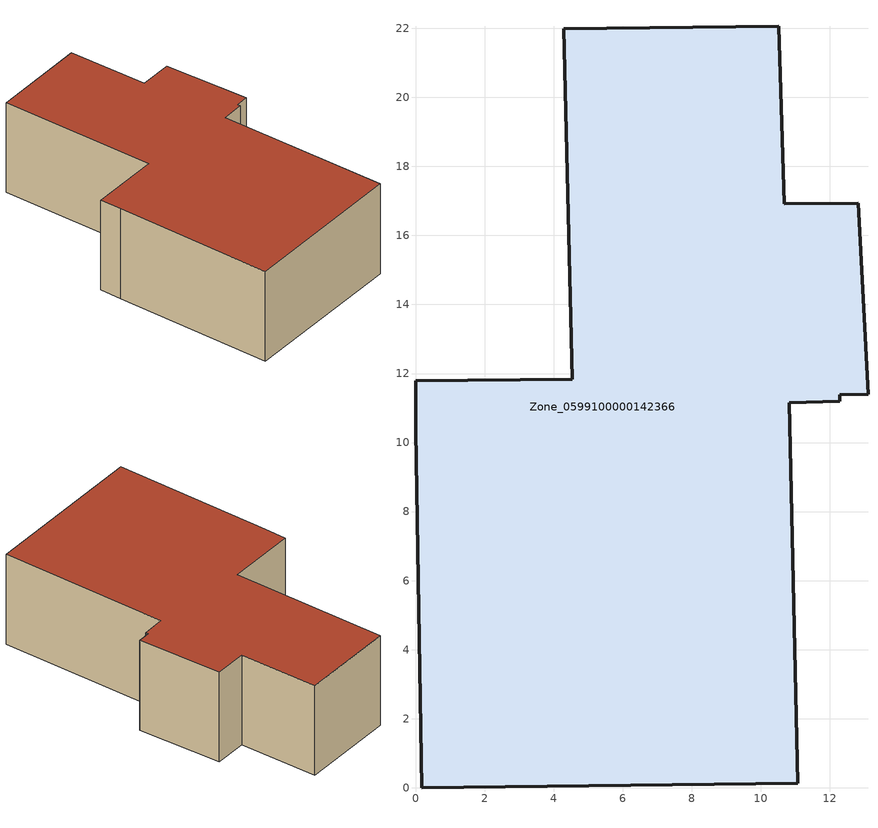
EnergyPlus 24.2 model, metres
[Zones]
Zone_0599100000142366
 floor ground (C_G): 10.69,16.92 12.82,16.94 13.11,11.4 12.29,11.39 12.29,11.2 10.83,11.15 11.07,0.13 0.18,0 0.01,10.35 0,11.79 4.54,11.84 4.3,21.98 10.52,22.06 z0.94
 wall outside (C_F): 0.01,10.35 0.18,0 11.07,0.13 10.83,11.15 12.29,11.2 12.29,11.39 13.11,11.4 12.82,16.94 10.69,16.92 10.52,22.06 4.3,21.98 4.54,11.84 0,11.79 0.01,10.35 z0.94:7.22
 roof outside (C_R): 12.29,11.39 13.11,11.4 12.82,16.94 10.69,16.92 10.52,22.06 4.3,21.98 4.54,11.84 0,11.79 0.01,10.35 0.18,0 11.07,0.13 10.83,11.15 12.29,11.2 z7.22
[BUILDING]
Pand.0599100000142366: North Axis=0; Terrain=City; Loads Convergence Tolerance Value=0.04; Temperature Convergence Tolerance Value=0.4; Solar Distribution=FullExterior; Maximum Number of Warmup Days=25; Minimum Number of Warmup Days=1
[Site:Location]
Rotterdam.The.Hague.AP_ZH_NLD Design_Conditions: Latitude=51.96; Longitude=4.45; Time Zone=1; Elevation=-4.5
[SITE:GROUNDTEMPERATURE:BUILDINGSURFACE]
18, 18, 18, 18, 18, 18, 18, 18, 18, 18, 18, 18
[MATERIAL] Thermal Absorptance=0.9; Solar Absorptance=0.7; Visible Absorptance=0.7
Name | Roughness | Thickness | Conductivity | Density | Specific Heat
G.D.1965 | MediumSmooth | 0.15 | 1 | 540 | 1210
F.D.1965 | Rough | 0.3 | 0.857143 | 1920 | 840
R.D.1965 | MediumRough | 0.2 | 0.08 | 1500 | 1000
[CONSTRUCTION]
C_G: G.D.1965
C_F: F.D.1965
C_R: R.D.1965
[ZONE]
Zone_0599100000142366: Type=1; Multiplier=1; Ceiling Height=Autocalculate; Volume=Autocalculate; Floor Area=autocalculate; Part of Total Floor Area=Yes
[ZONEINFILTRATION:DESIGNFLOWRATE]
Infil_Zone_0599100000142366: Zone or ZoneList or Space or SpaceList=Zone_0599100000142366; Schedule=AlwaysOn; Design Flow Rate Calculation Method=Flow/Area; Flow Rate per Floor Area=0.0042; Constant Term Coefficient=1; Temperature Term Coefficient=0; Velocity Term Coefficient=0; Velocity Squared Term Coefficient=0
[HVACTEMPLATE:ZONE:IDEALLOADSAIRSYSTEM]
Zone_0599100000142366: Maximum Heating Supply Air Temperature=50; Minimum Cooling Supply Air Temperature=13; Maximum Heating Supply Air Humidity Ratio=0.0156; Minimum Cooling Supply Air Humidity Ratio=0.0077; Heating Limit=NoLimit; Cooling Limit=NoLimit; Dehumidification Control Type=ConstantSensibleHeatRatio; Cooling Sensible Heat Ratio=0.7; Dehumidification Setpoint=60; Humidification Control Type=None; Humidification Setpoint=30; Outdoor Air Method=None; Outdoor Air Flow Rate per Person=0.00944; Outdoor Air Flow Rate per Zone Floor Area=0; Outdoor Air Flow Rate per Zone=0; Demand Controlled Ventilation Type=None; Outdoor Air Economizer Type=NoEconomizer; Heat Recovery Type=None; Sensible Heat Recovery Effectiveness=0.7; Latent Heat Recovery Effectiveness=0.65
[ZONECONTROL:THERMOSTAT]
ThermostatControl_Zone_0599100000142366: Zone or ZoneList=Zone_0599100000142366; Control Type Schedule=DualSetpointControlType; Control 1=Thermostat_Zone_0599100000142366; Temperature Difference Between Cutout And Setpoint=0
[THERMOSTATSETPOINT:DUALSETPOINT]
Thermostat_Zone_0599100000142366: Heating Setpoint Temperature Schedule=HeatingSetpoint_Zone_0599100000142366; Cooling Setpoint Temperature Schedule=CoolingSetpoint_Zone_0599100000142366
[SCHEDULE:COMPACT]
HeatingSetpoint_Zone_0599100000142366: Through: 12/31, For: AllDays, Until: 24:00, 21
CoolingSetpoint_Zone_0599100000142366: Through: 12/31, For: AllDays, Until: 24:00, 24
DualSetpointControlType: Through: 12/31, For: AllDays, Until: 24:00, 4
AlwaysOn: Through: 12/31, For: AllDays, Until: 24:00, 1
